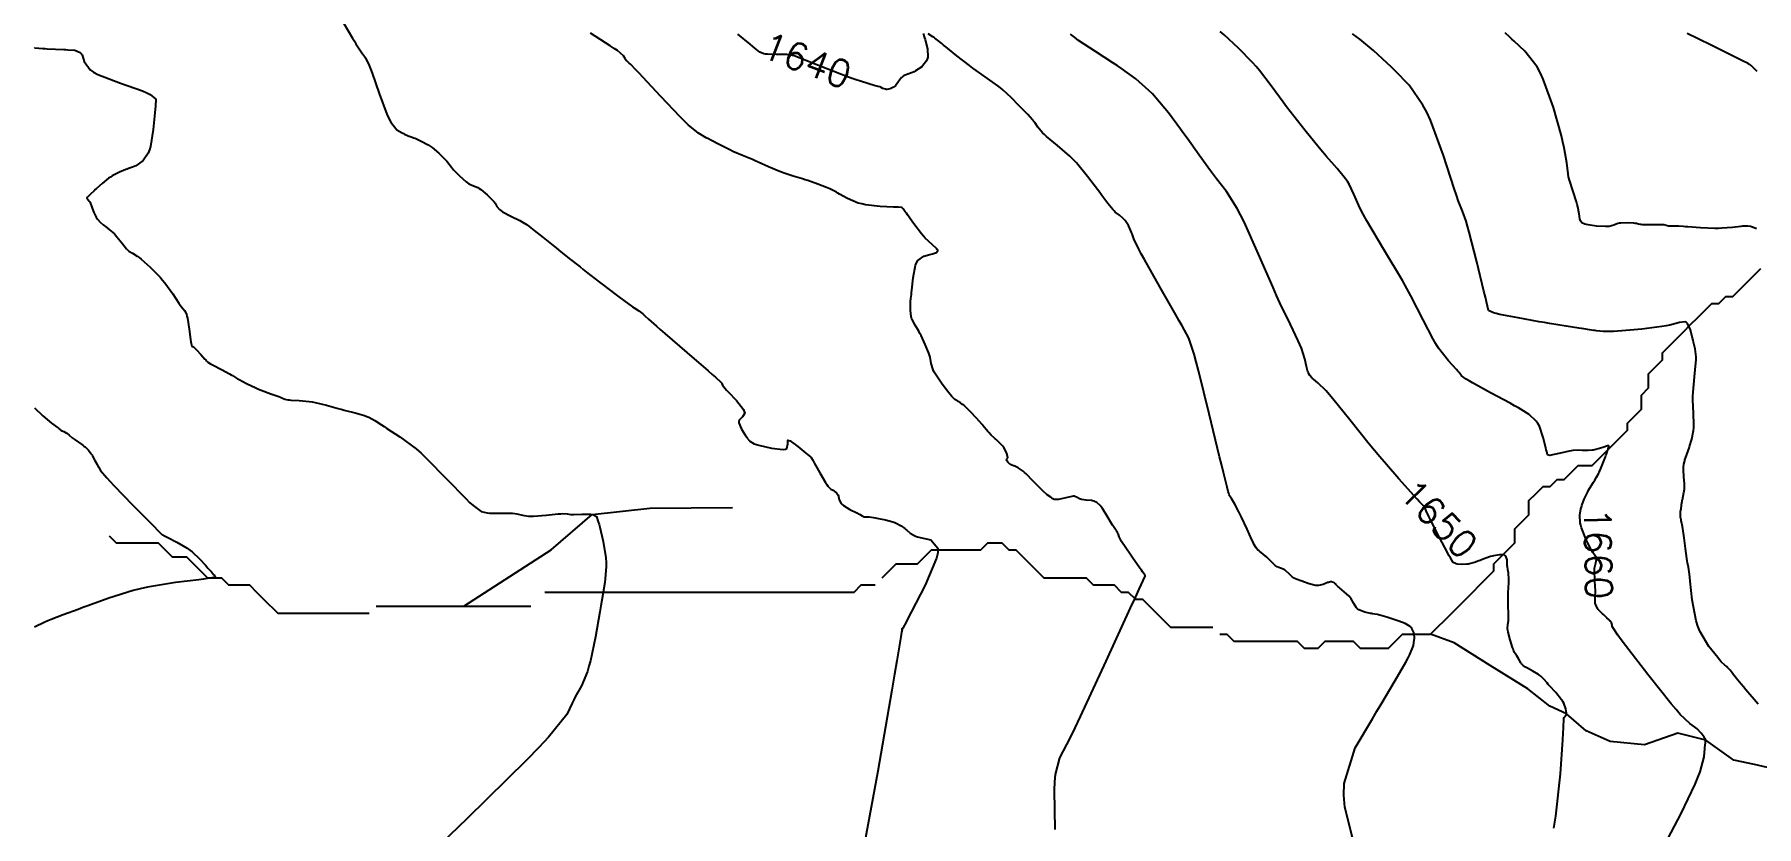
# Model space of a CAD drawing. Header units: metres. Extents: x 68 to 838477, y 94 to 1191015.
# Drawn here: x 837476.5 to 837721.4, y 1189651.9 to 1189764.5 of the extents above; entities that cross this region are included whole.
import ezdxf

# ---------------------------------------------------------------- set-up
doc = ezdxf.new("R2010")
doc.units = ezdxf.units.M
doc.header["$LTSCALE"] = 0.3
doc.layers.add('COTAS 10', color=1, linetype='Continuous')
doc.layers.add('DRENAJE', color=5, linetype='Continuous', lineweight=25)
doc.styles.get("Standard").update_dxf_attribs({"font": 'simplex.shx'})

msp = doc.modelspace()

# ---------------------------------------------------------------- linework, layer by layer
at = {"layer": 'COTAS 10'}
for points, elevation in [([(837520.51, 1189766.04), (837521.75, 1189763.96), (837521.92, 1189763.69), (837522.02, 1189763.53), (837522.24, 1189763.15), (837522.77, 1189762.31), (837523.08, 1189761.86), (837523.17, 1189761.73), (837523.27, 1189761.61), (837523.61, 1189761.15), (837524.12, 1189760.09), (837524.32, 1189759.58), (837524.55, 1189758.99), (837525.56, 1189756.07), (837526.65, 1189753.14), (837526.93, 1189752.54), (837527.2, 1189752.03), (837528.07, 1189750.93), (837528.8, 1189750.49), (837528.98, 1189750.39), (837529.15, 1189750.3), (837529.68, 1189750.09), (837530.25, 1189749.89), (837530.44, 1189749.81), (837530.65, 1189749.73), (837531.53, 1189749.34), (837532.52, 1189748.81), (837532.79, 1189748.63), (837533.06, 1189748.44), (837534.03, 1189747.61), (837534.84, 1189746.81), (837535.01, 1189746.64), (837535.16, 1189746.47), (837535.47, 1189746.04), (837535.8, 1189745.6), (837535.95, 1189745.43), (837536.12, 1189745.23), (837536.97, 1189744.38), (837537.89, 1189743.56), (837538.11, 1189743.39), (837538.31, 1189743.25), (837538.94, 1189742.98), (837539.57, 1189742.72), (837539.77, 1189742.59), (837539.99, 1189742.43), (837540.89, 1189741.68), (837541.71, 1189740.87), (837541.87, 1189740.69), (837542.01, 1189740.52), (837542.29, 1189740.04), (837542.66, 1189739.6), (837542.86, 1189739.46), (837543.09, 1189739.3), (837544.28, 1189738.66), (837545.52, 1189738.03), (837545.78, 1189737.89), (837546.01, 1189737.77), (837546.56, 1189737.43), (837547.11, 1189737), (837547.34, 1189736.82), (837547.6, 1189736.61), (837548.84, 1189735.63), (837550.29, 1189734.48), (837550.69, 1189734.16), (837551.09, 1189733.83), (837552.55, 1189732.67), (837554.1, 1189731.45), (837554.56, 1189731.08), (837555.04, 1189730.71), (837556.89, 1189729.28), (837558.64, 1189727.95), (837559.05, 1189727.64), (837559.43, 1189727.36), (837560.53, 1189726.54), (837561.37, 1189725.94), (837561.58, 1189725.79), (837561.78, 1189725.65), (837562.44, 1189725.19), (837563.01, 1189724.77), (837563.16, 1189724.65), (837563.31, 1189724.52), (837563.82, 1189724.05), (837564.96, 1189723.02), (837565.5, 1189722.54), (837566.14, 1189721.99), (837569.27, 1189719.3), (837572.3, 1189716.69), (837572.89, 1189716.18), (837573.36, 1189715.77), (837574.14, 1189715.08), (837574.2, 1189714.97), (837574.23, 1189714.92), (837574.25, 1189714.88), (837574.36, 1189714.67), (837574.74, 1189714.18), (837574.94, 1189713.96), (837575.17, 1189713.7), (837576.34, 1189712.45), (837577.34, 1189711.19), (837577.46, 1189710.92), (837577.53, 1189710.68), (837577.21, 1189710.14), (837576.73, 1189709.68), (837576.7, 1189709.51), (837576.7, 1189709.31), (837577.07, 1189708.42), (837577.63, 1189707.52), (837577.76, 1189707.32), (837577.88, 1189707.14), (837578.23, 1189706.67), (837578.88, 1189706.32), (837579.19, 1189706.21), (837579.55, 1189706.11), (837581.34, 1189705.69), (837583.01, 1189705.52), (837583.3, 1189705.57), (837583.51, 1189705.66), (837583.66, 1189706.31), (837583.66, 1189706.82), (837583.79, 1189706.81), (837583.97, 1189706.74), (837585.06, 1189705.95), (837586.22, 1189704.98), (837586.45, 1189704.8), (837586.63, 1189704.65), (837586.92, 1189704.4), (837586.94, 1189704.38), (837586.96, 1189704.37), (837586.99, 1189704.35), (837587.2, 1189704), (837587.32, 1189703.79), (837587.46, 1189703.53), (837588.2, 1189702.18), (837589, 1189700.81), (837589.18, 1189700.53), (837589.34, 1189700.31), (837589.78, 1189699.88), (837590.09, 1189699.72), (837590.18, 1189699.67), (837590.26, 1189699.61), (837590.55, 1189699.36), (837590.79, 1189699.04), (837590.84, 1189698.94), (837590.88, 1189698.83), (837590.97, 1189698.37), (837591.23, 1189697.86), (837591.38, 1189697.71), (837591.56, 1189697.56), (837592.49, 1189696.99), (837593.45, 1189696.5), (837593.65, 1189696.39), (837593.82, 1189696.3), (837594.2, 1189696.07), (837594.41, 1189695.97), (837594.47, 1189695.95), (837594.53, 1189695.93), (837594.77, 1189695.92), (837595.05, 1189695.93), (837595.14, 1189695.93), (837595.23, 1189695.92), (837595.57, 1189695.88), (837596.1, 1189695.79), (837596.31, 1189695.75), (837596.53, 1189695.71), (837597.55, 1189695.5), (837598.6, 1189695.22), (837598.85, 1189695.13), (837599.08, 1189695.04), (837599.75, 1189694.68), (837600.28, 1189694.27), (837600.42, 1189694.16), (837600.56, 1189694.04), (837601.06, 1189693.61), (837601.81, 1189693.2), (837602.11, 1189693.09), (837602.45, 1189692.99), (837604, 1189692.66), (837604.98, 1189691.49), (837604.96, 1189690.85), (837604.8, 1189690.09), (837603.18, 1189686.23), (837601.21, 1189682.42), (837600.83, 1189681.68), (837600.52, 1189681.09), (837600.01, 1189680.13), (837599.99, 1189680.1), (837599.98, 1189680.08), (837599.97, 1189680.07), (837599.96, 1189680.06), (837599.95, 1189680.06), (837599.94, 1189680.06), (837599.91, 1189680.06), (837599.89, 1189680.05), (837599.88, 1189680.05), (837599.88, 1189680.04), (837599.88, 1189680.01), (837599.88, 1189679.97), (837599.89, 1189679.97), (837599.89, 1189679.96), (837599.89, 1189679.95), (837599.86, 1189679.78), (837599.85, 1189679.68), (837599.83, 1189679.55), (837599.73, 1189678.89), (837599.15, 1189675.46), (837598.83, 1189673.59), (837598.44, 1189671.33), (837596.44, 1189659.83), (837594.33, 1189648.28)], 1620), ([(837621.68, 1189651.53), (837621.56, 1189657.12), (837621.61, 1189658.3), (837621.7, 1189659.33), (837622.31, 1189661.69), (837623.83, 1189664.6), (837624.5, 1189665.97), (837625.27, 1189667.58), (837628.92, 1189675.43), (837632.4, 1189683.03), (837633.07, 1189684.48), (837633.61, 1189685.65), (837634.46, 1189687.53), (837634.46, 1189687.58), (837634.46, 1189687.6), (837634.45, 1189687.61), (837634.42, 1189687.68), (837634.11, 1189688.11), (837633.94, 1189688.36), (837633.72, 1189688.66), (837632.62, 1189690.22), (837631.51, 1189691.83), (837631.29, 1189692.17), (837631.11, 1189692.46), (837630.77, 1189693.11), (837630.69, 1189693.41), (837630.67, 1189693.48), (837630.64, 1189693.54), (837630.55, 1189693.7), (837630.45, 1189693.85), (837630.41, 1189693.89), (837630.38, 1189693.94), (837630.23, 1189694.14), (837629.95, 1189694.57), (837629.84, 1189694.76), (837629.7, 1189694.98), (837629.06, 1189696.05), (837628.38, 1189697.12), (837628.22, 1189697.35), (837628.07, 1189697.54), (837627.61, 1189697.97), (837627.15, 1189698.17), (837626.99, 1189698.21), (837626.82, 1189698.24), (837626.1, 1189698.32), (837625.41, 1189698.41), (837625.26, 1189698.45), (837625.12, 1189698.49), (837624.78, 1189698.71), (837624.39, 1189698.86), (837624.23, 1189698.86), (837624.04, 1189698.85), (837623.18, 1189698.66), (837622.31, 1189698.44), (837622.12, 1189698.41), (837621.95, 1189698.39), (837621.55, 1189698.41), (837621.25, 1189698.57), (837621.14, 1189698.64), (837621.03, 1189698.72), (837620.55, 1189699.08), (837619.91, 1189699.65), (837619.7, 1189699.86), (837619.47, 1189700.08), (837618.51, 1189701.08), (837617.55, 1189702.04), (837617.32, 1189702.25), (837617.1, 1189702.44), (837616.42, 1189702.89), (837615.92, 1189703.12), (837615.81, 1189703.17), (837615.72, 1189703.21), (837615.5, 1189703.29), (837615.34, 1189703.36), (837615.28, 1189703.4), (837615.22, 1189703.44), (837614.99, 1189703.66), (837614.8, 1189703.9), (837614.78, 1189703.96), (837614.76, 1189704.01), (837614.81, 1189704.19), (837614.91, 1189704.32), (837614.93, 1189704.35), (837614.94, 1189704.37), (837614.94, 1189704.43), (837614.92, 1189704.46), (837614.91, 1189704.47), (837614.91, 1189704.47), (837614.9, 1189704.5), (837614.87, 1189704.63), (837614.85, 1189704.7), (837614.82, 1189704.78), (837614.68, 1189705.2), (837614.43, 1189705.7), (837614.33, 1189705.83), (837614.23, 1189705.97), (837613.77, 1189706.45), (837613.26, 1189706.91), (837613.13, 1189707.03), (837613, 1189707.15), (837612.58, 1189707.55), (837612.24, 1189707.91), (837612.16, 1189708), (837612.09, 1189708.08), (837611.89, 1189708.32), (837611.58, 1189708.7), (837611.44, 1189708.87), (837611.28, 1189709.06), (837610.47, 1189709.95), (837609.64, 1189710.85), (837609.46, 1189711.04), (837609.31, 1189711.2), (837608.93, 1189711.57), (837608.67, 1189711.79), (837608.59, 1189711.85), (837608.51, 1189711.91), (837608.19, 1189712.13), (837607.87, 1189712.35), (837607.78, 1189712.4), (837607.7, 1189712.45), (837607.41, 1189712.63), (837606.97, 1189713.06), (837606.78, 1189713.28), (837606.57, 1189713.54), (837605.59, 1189714.81), (837604.65, 1189716.19), (837604.46, 1189716.52), (837604.31, 1189716.82), (837604.04, 1189717.73), (837603.87, 1189718.61), (837603.79, 1189718.89), (837603.68, 1189719.2), (837603.18, 1189720.45), (837602.59, 1189721.71), (837602.43, 1189722.01), (837602.28, 1189722.3), (837601.75, 1189723.18), (837601.34, 1189723.96), (837601.26, 1189724.19), (837601.19, 1189724.41), (837601.08, 1189725.26), (837601.08, 1189725.98), (837601.08, 1189726.13), (837601.08, 1189726.26), (837601.09, 1189726.56), (837601.11, 1189726.72), (837601.12, 1189726.76), (837601.13, 1189726.81), (837601.16, 1189726.97), (837601.23, 1189727.52), (837601.26, 1189727.81), (837601.29, 1189728.15), (837601.46, 1189729.91), (837601.82, 1189731.68), (837601.97, 1189732.04), (837602.15, 1189732.34), (837602.97, 1189732.97), (837603.84, 1189733.2), (837604.05, 1189733.26), (837604.23, 1189733.32), (837604.78, 1189733.52), (837604.96, 1189733.8), (837604.91, 1189733.91), (837604.82, 1189734.04), (837604.16, 1189734.65), (837603.2, 1189735.53), (837602.93, 1189735.83), (837602.65, 1189736.16), (837601.59, 1189737.55), (837600.69, 1189738.83), (837600.51, 1189739.08), (837600.36, 1189739.29), (837600.06, 1189739.69), (837599.95, 1189739.79), (837599.93, 1189739.81), (837599.9, 1189739.83), (837599.83, 1189739.88), (837599.33, 1189739.93), (837599.04, 1189739.94), (837598.67, 1189739.96), (837596.8, 1189740.05), (837594.68, 1189740.29), (837594.16, 1189740.4), (837593.66, 1189740.53), (837592.13, 1189741.17), (837591.01, 1189741.81), (837590.77, 1189741.94), (837590.57, 1189742.06), (837590.11, 1189742.32), (837589.62, 1189742.53), (837589.4, 1189742.62), (837589.14, 1189742.72), (837587.91, 1189743.19), (837586.48, 1189743.71), (837586.1, 1189743.83), (837585.73, 1189743.96), (837584.43, 1189744.34), (837583.12, 1189744.75), (837582.74, 1189744.89), (837582.36, 1189745.04), (837580.91, 1189745.66), (837579.43, 1189746.33), (837579.03, 1189746.51), (837578.63, 1189746.69), (837577.21, 1189747.29), (837575.85, 1189747.87), (837575.48, 1189748.04), (837575.12, 1189748.21), (837573.88, 1189748.82), (837572.69, 1189749.46), (837572.38, 1189749.63), (837572.06, 1189749.81), (837570.97, 1189750.46), (837569.49, 1189751.65), (837568.94, 1189752.17), (837568.32, 1189752.77), (837565.59, 1189755.65), (837563.02, 1189758.43), (837562.51, 1189758.97), (837562.08, 1189759.42), (837561.28, 1189760.24), (837561.08, 1189760.41), (837561.04, 1189760.45), (837560.99, 1189760.48), (837560.88, 1189760.58), (837560.79, 1189760.66), (837560.75, 1189760.7), (837560.68, 1189760.78), (837560.58, 1189760.93), (837560.54, 1189760.99), (837560.5, 1189761.07), (837560.3, 1189761.42), (837559.43, 1189762.18), (837558.97, 1189762.5), (837558.41, 1189762.87), (837555.57, 1189764.64)], 1630), ([(837602.89, 1189764.6), (837603.1, 1189763.99), (837603.17, 1189763.77), (837603.24, 1189763.52), (837603.51, 1189762.42), (837603.56, 1189761.26), (837603.49, 1189760.98), (837603.38, 1189760.72), (837602.69, 1189759.9), (837601.83, 1189759.3), (837601.6, 1189759.18), (837601.39, 1189759.07), (837600.7, 1189758.82), (837600.11, 1189758.58), (837599.97, 1189758.48), (837599.83, 1189758.35), (837599.37, 1189757.78), (837598.94, 1189757.2), (837598.82, 1189757.08), (837598.69, 1189756.98), (837598.2, 1189756.75), (837597.74, 1189756.68), (837597.62, 1189756.68), (837597.52, 1189756.69), (837597.18, 1189756.79), (837596.93, 1189756.93), (837596.88, 1189756.95), (837596.84, 1189756.97), (837596.75, 1189757.02), (837596.46, 1189757.1), (837596.3, 1189757.14), (837596.09, 1189757.2), (837595.04, 1189757.49), (837593.97, 1189757.83), (837593.37, 1189758.02), (837592.78, 1189758.23), (837592.13, 1189758.47), (837589.33, 1189759.54), (837586.67, 1189760.59), (837586.11, 1189760.81), (837585.63, 1189761), (837584.54, 1189761.42), (837583.79, 1189761.59), (837583.53, 1189761.62), (837583.24, 1189761.64), (837581.97, 1189761.65), (837580.74, 1189761.67), (837580.48, 1189761.7), (837580.24, 1189761.74), (837579.66, 1189761.97), (837578.96, 1189762.54), (837578.64, 1189762.8), (837578.28, 1189763.1), (837576.53, 1189764.53)], 1640), ([(837664.67, 1189647.56), (837662.85, 1189654.67), (837662.73, 1189656.41), (837662.77, 1189658.04), (837664.31, 1189663.11), (837666.78, 1189667.26), (837667.41, 1189668.32), (837668.01, 1189669.34), (837670.02, 1189672.68), (837671.55, 1189675.31), (837671.86, 1189675.89), (837672.12, 1189676.4), (837672.62, 1189677.67), (837672.74, 1189678.46), (837672.75, 1189678.66), (837672.75, 1189678.86), (837672.68, 1189679.52), (837672.4, 1189680.09), (837672.28, 1189680.23), (837672.13, 1189680.36), (837671.43, 1189680.77), (837670.53, 1189681.13), (837670.25, 1189681.23), (837669.97, 1189681.32), (837668.85, 1189681.68), (837667.86, 1189681.96), (837667.66, 1189682.02), (837667.49, 1189682.06), (837667.12, 1189682.13), (837666.8, 1189682.17), (837666.66, 1189682.2), (837666.49, 1189682.23), (837665.69, 1189682.42), (837664.86, 1189682.75), (837664.68, 1189682.87), (837664.52, 1189683.01), (837664.12, 1189683.62), (837663.75, 1189684.3), (837663.62, 1189684.49), (837663.46, 1189684.67), (837662.77, 1189685.31), (837662.12, 1189685.84), (837661.99, 1189685.94), (837661.88, 1189686.04), (837661.67, 1189686.23), (837661.6, 1189686.32), (837661.58, 1189686.34), (837661.57, 1189686.36), (837661.51, 1189686.43), (837661.45, 1189686.5), (837661.42, 1189686.52), (837661.4, 1189686.54), (837661.28, 1189686.61), (837661.13, 1189686.67), (837661.08, 1189686.68), (837661.03, 1189686.69), (837660.82, 1189686.69), (837660.53, 1189686.62), (837660.42, 1189686.59), (837660.3, 1189686.55), (837659.77, 1189686.34), (837659.1, 1189686.2), (837658.89, 1189686.2), (837658.67, 1189686.21), (837657.8, 1189686.42), (837656.97, 1189686.71), (837656.78, 1189686.78), (837656.59, 1189686.84), (837656.06, 1189687.03), (837655.63, 1189687.25), (837655.5, 1189687.33), (837655.38, 1189687.43), (837654.94, 1189687.85), (837654.49, 1189688.27), (837654.36, 1189688.36), (837654.22, 1189688.44), (837653.72, 1189688.64), (837653.22, 1189688.84), (837653.09, 1189688.92), (837652.96, 1189689.02), (837652.52, 1189689.45), (837652.06, 1189689.94), (837651.93, 1189690.08), (837651.79, 1189690.21), (837651.23, 1189690.65), (837650.72, 1189691.05), (837650.61, 1189691.14), (837650.51, 1189691.23), (837650.25, 1189691.52), (837649.94, 1189692.08), (837649.81, 1189692.34), (837649.66, 1189692.66), (837648.96, 1189694.21), (837648.18, 1189695.88), (837647.99, 1189696.27), (837647.81, 1189696.64), (837647.22, 1189697.72), (837646.79, 1189698.45), (837646.7, 1189698.59), (837646.63, 1189698.7), (837646.51, 1189698.89), (837646.48, 1189698.93), (837646.47, 1189698.95), (837646.46, 1189698.97), (837646.43, 1189699.06), (837646.35, 1189699.3), (837646.32, 1189699.41), (837646.28, 1189699.54), (837646.11, 1189700.16), (837645.6, 1189702.22), (837645.35, 1189703.25), (837645.05, 1189704.47), (837643.59, 1189710.56), (837642.07, 1189716.71), (837641.74, 1189717.97), (837641.44, 1189719.04), (837640.67, 1189721.32), (837639.72, 1189723.07), (837639.31, 1189723.8), (837638.83, 1189724.65), (837636.56, 1189728.61), (837634.36, 1189732.5), (837633.92, 1189733.3), (837633.56, 1189733.98), (837632.86, 1189735.45), (837632.62, 1189736.15), (837632.54, 1189736.35), (837632.45, 1189736.56), (837632.08, 1189737.33), (837631.63, 1189738.03), (837631.5, 1189738.19), (837631.36, 1189738.34), (837630.82, 1189738.78), (837630.21, 1189739.25), (837630.04, 1189739.42), (837629.86, 1189739.61), (837629.18, 1189740.44), (837628.31, 1189741.61), (837628.01, 1189742.02), (837627.68, 1189742.45), (837626.29, 1189744.3), (837624.68, 1189746.24), (837624.21, 1189746.73), (837623.74, 1189747.2), (837621.99, 1189748.72), (837620.46, 1189749.96), (837620.14, 1189750.25), (837619.86, 1189750.52), (837619.2, 1189751.32), (837618.76, 1189751.98), (837618.61, 1189752.18), (837618.45, 1189752.37), (837617.79, 1189753.09), (837616.98, 1189753.9), (837616.73, 1189754.15), (837616.47, 1189754.42), (837615.44, 1189755.48), (837614.24, 1189756.6), (837613.88, 1189756.9), (837613.5, 1189757.2), (837612.04, 1189758.24), (837610.43, 1189759.36), (837609.96, 1189759.7), (837609.48, 1189760.05), (837607.68, 1189761.46), (837606.12, 1189762.71), (837605.8, 1189762.97), (837605.53, 1189763.19), (837604.94, 1189763.68), (837604.57, 1189763.96), (837604.44, 1189764.06), (837604.29, 1189764.16), (837603.62, 1189764.58)], 1640), ([(837692.56, 1189651.71), (837692.85, 1189653.41), (837693.53, 1189659.44), (837693.84, 1189664.26), (837693.89, 1189665.2), (837693.94, 1189665.96), (837694.01, 1189667.27), (837694.04, 1189667.43), (837694.06, 1189667.47), (837694.09, 1189667.5), (837694.24, 1189667.6), (837694.36, 1189667.81), (837694.38, 1189667.91), (837694.38, 1189668.03), (837694.3, 1189668.64), (837693.99, 1189669.45), (837693.84, 1189669.7), (837693.67, 1189669.95), (837692.85, 1189670.97), (837691.99, 1189671.92), (837691.8, 1189672.14), (837691.63, 1189672.34), (837691.18, 1189672.88), (837690.74, 1189673.3), (837690.58, 1189673.42), (837690.4, 1189673.55), (837689.6, 1189674.02), (837688.83, 1189674.44), (837688.67, 1189674.53), (837688.54, 1189674.6), (837688.23, 1189674.8), (837688.03, 1189675.01), (837687.97, 1189675.1), (837687.9, 1189675.21), (837687.61, 1189675.7), (837687.34, 1189676.18), (837687.29, 1189676.27), (837687.24, 1189676.35), (837687.15, 1189676.5), (837687.1, 1189676.56), (837687.08, 1189676.58), (837687.06, 1189676.6), (837686.99, 1189676.69), (837686.85, 1189677.02), (837686.79, 1189677.2), (837686.71, 1189677.4), (837686.37, 1189678.45), (837686.07, 1189679.56), (837686.02, 1189679.82), (837686, 1189680.04), (837686.04, 1189680.65), (837686.14, 1189681.17), (837686.16, 1189681.34), (837686.16, 1189681.52), (837686.13, 1189682.27), (837686.08, 1189683.19), (837686.07, 1189683.47), (837686.07, 1189683.77), (837686.11, 1189684.97), (837686.16, 1189686.11), (837686.17, 1189686.36), (837686.18, 1189686.6), (837686.19, 1189687.26), (837686.16, 1189687.74), (837686.15, 1189687.86), (837686.13, 1189687.99), (837686.06, 1189688.41), (837685.98, 1189688.87), (837685.97, 1189689.02), (837685.96, 1189689.18), (837685.94, 1189689.83), (837685.78, 1189690.37), (837685.67, 1189690.46), (837685.54, 1189690.53), (837684.84, 1189690.55), (837684.01, 1189690.39), (837683.8, 1189690.34), (837683.6, 1189690.29), (837682.93, 1189690.07), (837682.3, 1189689.82), (837682.12, 1189689.76), (837681.94, 1189689.69), (837681.28, 1189689.45), (837680.6, 1189689.26), (837680.4, 1189689.23), (837680.2, 1189689.2), (837679.47, 1189689.18), (837678.84, 1189689.24), (837678.7, 1189689.27), (837678.58, 1189689.3), (837678.28, 1189689.46), (837677.87, 1189690.12), (837677.67, 1189690.47), (837677.44, 1189690.89), (837676.33, 1189693.01), (837675.23, 1189695.16), (837675.01, 1189695.6), (837674.82, 1189695.98), (837674.45, 1189696.79), (837674.33, 1189697.1), (837674.31, 1189697.16), (837674.29, 1189697.21), (837674.24, 1189697.32), (837674.21, 1189697.36), (837674.19, 1189697.37), (837674.18, 1189697.39), (837674.1, 1189697.44), (837673.5, 1189698.08), (837673.16, 1189698.46), (837672.74, 1189698.93), (837670.56, 1189701.35), (837668.78, 1189703.4), (837667.85, 1189704.46), (837667.1, 1189705.36), (837666.34, 1189706.28), (837663.57, 1189709.74), (837661.17, 1189712.71), (837660.65, 1189713.33), (837660.19, 1189713.85), (837659.04, 1189714.99), (837658.4, 1189715.48), (837658.26, 1189715.59), (837658.15, 1189715.7), (837657.87, 1189716.02), (837657.74, 1189716.27), (837657.71, 1189716.33), (837657.68, 1189716.39), (837657.61, 1189716.56), (837657.52, 1189716.93), (837657.48, 1189717.11), (837657.43, 1189717.32), (837657.18, 1189718.38), (837656.68, 1189719.9), (837656.47, 1189720.41), (837656.23, 1189720.96), (837655.12, 1189723.27), (837653.64, 1189726.36), (837653.16, 1189727.41), (837652.66, 1189728.53), (837650.6, 1189733.27), (837648.54, 1189737.84), (837648.03, 1189738.86), (837647.55, 1189739.77), (837646.03, 1189742.16), (837644.62, 1189743.98), (837644.2, 1189744.53), (837643.78, 1189745.1), (837642.16, 1189747.35), (837640.46, 1189749.72), (837639.98, 1189750.37), (837639.51, 1189751.02), (837637.77, 1189753.34), (837636, 1189755.49), (837635.5, 1189756.02), (837634.99, 1189756.53), (837633.14, 1189758.15), (837631.11, 1189759.63), (837630.5, 1189760.05), (837629.86, 1189760.47), (837627.4, 1189762.04), (837625, 1189763.64), (837624.4, 1189764.09), (837623.83, 1189764.53)], 1650), ([(837708.34, 1189649.3), (837710.7, 1189653.79), (837712.68, 1189657.98), (837713.07, 1189658.91), (837713.39, 1189659.73), (837713.95, 1189661.83), (837714.05, 1189663.02), (837714.07, 1189663.26), (837714.09, 1189663.46), (837714.14, 1189663.88), (837714.17, 1189664.04), (837714.17, 1189664.07), (837714.17, 1189664.11), (837714.18, 1189664.22), (837714.08, 1189664.43), (837714.02, 1189664.52), (837713.94, 1189664.64), (837713.52, 1189665.2), (837712.96, 1189665.82), (837712.79, 1189665.97), (837712.61, 1189666.11), (837711.92, 1189666.57), (837710.57, 1189667.88), (837709.97, 1189668.56), (837709.27, 1189669.39), (837705.96, 1189673.54), (837702.79, 1189677.66), (837702.18, 1189678.48), (837701.69, 1189679.14), (837700.89, 1189680.36), (837700.86, 1189680.62), (837700.85, 1189680.68), (837700.84, 1189680.73), (837700.79, 1189680.9), (837700.66, 1189681.09), (837700.59, 1189681.17), (837700.51, 1189681.25), (837700.12, 1189681.61), (837699.69, 1189682), (837699.49, 1189682.17), (837699.2, 1189682.43), (837699.07, 1189682.57), (837698.97, 1189682.68), (837698.91, 1189682.76), (837698.84, 1189682.85), (837698.63, 1189683.21), (837698.48, 1189683.67), (837698.46, 1189683.81), (837698.44, 1189683.97), (837698.46, 1189684.59), (837698.49, 1189685.38), (837698.49, 1189685.64), (837698.48, 1189685.92), (837698.4, 1189687.05), (837698.35, 1189688.17), (837698.36, 1189688.43), (837698.38, 1189688.67), (837698.54, 1189689.39), (837698.66, 1189689.9), (837698.66, 1189690.01), (837698.65, 1189690.11), (837698.48, 1189690.39), (837698.11, 1189690.89), (837697.97, 1189691.13), (837697.82, 1189691.42), (837697.13, 1189692.83), (837696.52, 1189694.37), (837696.41, 1189694.75), (837696.33, 1189695.09), (837696.27, 1189696.16), (837696.44, 1189697.07), (837696.5, 1189697.32), (837696.58, 1189697.57), (837696.92, 1189698.47), (837697.31, 1189699.31), (837697.42, 1189699.51), (837697.52, 1189699.71), (837697.89, 1189700.33), (837698.23, 1189700.86), (837698.31, 1189701), (837698.4, 1189701.14), (837698.66, 1189701.57), (837698.67, 1189701.59), (837698.96, 1189702.15), (837699.05, 1189702.35), (837699.15, 1189702.57), (837699.55, 1189703.54), (837699.92, 1189704.48), (837700, 1189704.68), (837700.07, 1189704.86), (837700.22, 1189705.3), (837700.29, 1189705.52), (837700.3, 1189705.57), (837700.31, 1189705.61), (837700.33, 1189705.7), (837700.35, 1189705.75), (837700.36, 1189705.78), (837700.36, 1189705.8), (837700.4, 1189705.91), (837700.41, 1189706.01), (837700.39, 1189706.02), (837700.37, 1189706.03), (837700.23, 1189706.01), (837699.95, 1189705.93), (837699.83, 1189705.89), (837699.69, 1189705.85), (837699.07, 1189705.65), (837698.38, 1189705.47), (837698.2, 1189705.43), (837698.03, 1189705.41), (837697.47, 1189705.36), (837696.93, 1189705.37), (837696.78, 1189705.38), (837696.62, 1189705.38), (837696.04, 1189705.41), (837695.3, 1189705.38), (837695.04, 1189705.34), (837694.75, 1189705.28), (837693.53, 1189705), (837692.41, 1189704.74), (837692.2, 1189704.7), (837692.02, 1189704.68), (837691.7, 1189704.74), (837691.57, 1189705.22), (837691.51, 1189705.46), (837691.44, 1189705.76), (837691.09, 1189707.23), (837690.53, 1189708.83), (837690.32, 1189709.19), (837690.09, 1189709.53), (837689.09, 1189710.48), (837687.54, 1189711.41), (837686.98, 1189711.73), (837686.35, 1189712.08), (837683.58, 1189713.58), (837681.02, 1189714.98), (837680.53, 1189715.26), (837680.13, 1189715.5), (837679.45, 1189715.99), (837679.12, 1189716.43), (837678.94, 1189716.64), (837678.72, 1189716.89), (837677.59, 1189718.12), (837676.2, 1189719.91), (837675.81, 1189720.51), (837675.41, 1189721.17), (837673.98, 1189723.93), (837672.25, 1189727.33), (837671.67, 1189728.39), (837671.05, 1189729.5), (837668.42, 1189733.93), (837665.98, 1189738.02), (837665.48, 1189738.93), (837665.05, 1189739.73), (837664.12, 1189741.78), (837663.49, 1189743.19), (837663.25, 1189743.58), (837662.98, 1189743.98), (837661.78, 1189745.44), (837660.23, 1189747.17), (837659.74, 1189747.74), (837659.23, 1189748.35), (837657.19, 1189750.86), (837655.11, 1189753.51), (837654.58, 1189754.2), (837654.07, 1189754.88), (837652.39, 1189757.19), (837650.73, 1189759.35), (837650.23, 1189759.93), (837649.72, 1189760.51), (837647.75, 1189762.55), (837645.69, 1189764.43), (837645.12, 1189764.91)], 1660), ([(837721.63, 1189669.33), (837719.91, 1189671.35), (837719.55, 1189671.78), (837719.24, 1189672.16), (837718.52, 1189673.03), (837718.43, 1189673.16), (837718.15, 1189673.51), (837718.06, 1189673.64), (837717.96, 1189673.76), (837717.65, 1189674.17), (837717.35, 1189674.51), (837717.27, 1189674.59), (837717.19, 1189674.66), (837716.91, 1189674.86), (837716.39, 1189675.36), (837716.16, 1189675.62), (837715.89, 1189675.94), (837714.63, 1189677.53), (837713.35, 1189679.72), (837713.07, 1189680.41), (837712.84, 1189681.15), (837712.27, 1189684.13), (837711.98, 1189686.81), (837711.92, 1189687.35), (837711.86, 1189687.81), (837711.72, 1189688.77), (837711.61, 1189689.43), (837711.56, 1189689.7), (837711.52, 1189690.01), (837711.33, 1189691.45), (837711.13, 1189692.95), (837711.08, 1189693.31), (837711.03, 1189693.63), (837710.87, 1189694.57), (837710.74, 1189695.24), (837710.71, 1189695.39), (837710.69, 1189695.52), (837710.62, 1189695.9), (837710.59, 1189696.15), (837710.58, 1189696.2), (837710.58, 1189696.25), (837710.58, 1189696.38), (837710.6, 1189696.54), (837710.61, 1189696.61), (837710.62, 1189696.7), (837710.68, 1189697.11), (837710.73, 1189697.53), (837710.74, 1189697.63), (837710.76, 1189697.71), (837710.78, 1189697.92), (837710.83, 1189698.16), (837710.85, 1189698.25), (837710.87, 1189698.36), (837710.97, 1189698.88), (837711.08, 1189699.4), (837711.1, 1189699.52), (837711.12, 1189699.62), (837711.16, 1189699.87), (837711.17, 1189700.24), (837711.16, 1189700.41), (837711.15, 1189700.62), (837711.09, 1189701.61), (837711.04, 1189702.62), (837711.04, 1189702.83), (837711.03, 1189703.01), (837711.06, 1189703.44), (837711.15, 1189703.78), (837711.19, 1189703.9), (837711.23, 1189704.04), (837711.45, 1189704.66), (837711.73, 1189705.45), (837711.81, 1189705.69), (837711.89, 1189705.95), (837712.22, 1189706.98), (837712.46, 1189708.21), (837712.49, 1189708.6), (837712.51, 1189709.01), (837712.44, 1189710.65), (837712.36, 1189712.52), (837712.37, 1189713.07), (837712.4, 1189713.64), (837712.6, 1189715.81), (837712.8, 1189717.81), (837712.81, 1189718.27), (837712.82, 1189718.68), (837712.69, 1189719.83), (837712.45, 1189720.77), (837712.38, 1189721.05), (837712.3, 1189721.35), (837712.01, 1189722.5), (837711.59, 1189723.4), (837711.43, 1189723.54), (837711.25, 1189723.64), (837710.46, 1189723.56), (837709.09, 1189723.19), (837708.55, 1189723.08), (837707.93, 1189722.98), (837705.1, 1189722.62), (837702.25, 1189722.35), (837701.62, 1189722.31), (837701.05, 1189722.28), (837699.58, 1189722.29), (837698.66, 1189722.39), (837698.44, 1189722.41), (837698.24, 1189722.44), (837697.66, 1189722.52), (837696.86, 1189722.66), (837696.53, 1189722.71), (837696.14, 1189722.77), (837694.33, 1189723.05), (837691.99, 1189723.43), (837691.26, 1189723.55), (837690.5, 1189723.67), (837687.5, 1189724.2), (837684.9, 1189724.71), (837684.4, 1189724.83), (837683.99, 1189724.94), (837683.31, 1189725.27), (837683.01, 1189726.5), (837682.85, 1189727.17), (837682.65, 1189727.99), (837681.62, 1189732.17), (837680.54, 1189736.4), (837680.31, 1189737.24), (837680.1, 1189737.95), (837679.61, 1189739.36), (837679, 1189740.88), (837678.73, 1189741.66), (837678.42, 1189742.6), (837676.89, 1189747.28), (837675.03, 1189752.28), (837674.5, 1189753.42), (837673.97, 1189754.45), (837672, 1189757.28), (837670, 1189759.33), (837669.45, 1189759.87), (837668.9, 1189760.4), (837666.92, 1189762.19), (837664.99, 1189763.8), (837664.47, 1189764.2), (837663.96, 1189764.59)], 1670), ([(837721.42, 1189736.87), (837720.83, 1189737.1), (837720.69, 1189737.14), (837720.56, 1189737.18), (837720.17, 1189737.26), (837719.65, 1189737.25), (837719.43, 1189737.24), (837719.18, 1189737.21), (837718, 1189737.06), (837716.47, 1189736.94), (837715.99, 1189736.93), (837715.48, 1189736.93), (837713.46, 1189737.01), (837711.66, 1189737.14), (837711.29, 1189737.16), (837710.98, 1189737.18), (837710.34, 1189737.23), (837710.05, 1189737.25), (837709.87, 1189737.25), (837709.5, 1189737.23), (837709.11, 1189737.23), (837709.01, 1189737.24), (837708.91, 1189737.25), (837708.56, 1189737.33), (837708.21, 1189737.41), (837708.1, 1189737.43), (837708, 1189737.44), (837707.63, 1189737.45), (837707.13, 1189737.44), (837706.96, 1189737.44), (837706.77, 1189737.44), (837705.94, 1189737.43), (837705.17, 1189737.45), (837705.01, 1189737.46), (837704.88, 1189737.47), (837704.61, 1189737.54), (837704.32, 1189737.61), (837704.16, 1189737.63), (837703.98, 1189737.65), (837703.09, 1189737.71), (837702.12, 1189737.69), (837701.89, 1189737.66), (837701.69, 1189737.62), (837701.1, 1189737.39), (837700.45, 1189737.2), (837700.2, 1189737.17), (837699.92, 1189737.17), (837698.67, 1189737.26), (837697.47, 1189737.44), (837697.22, 1189737.49), (837697.01, 1189737.54), (837696.56, 1189737.7), (837696.38, 1189738), (837696.34, 1189738.13), (837696.3, 1189738.28), (837696.19, 1189739), (837696.01, 1189740), (837695.92, 1189740.34), (837695.82, 1189740.69), (837695.31, 1189742.18), (837694.8, 1189743.79), (837694.69, 1189744.24), (837694.6, 1189744.68), (837694.41, 1189746.24), (837694.06, 1189748.38), (837693.88, 1189749.19), (837693.66, 1189750.09), (837692.54, 1189754.1), (837691.08, 1189758.14), (837690.65, 1189759.05), (837690.2, 1189759.88), (837688.47, 1189762.11), (837686.93, 1189763.51), (837686.61, 1189763.81), (837686.33, 1189764.07), (837685.67, 1189764.69)], 1680), ([(837721.48, 1189759.21), (837720.65, 1189760.09), (837720.49, 1189760.17), (837720.44, 1189760.19), (837720.4, 1189760.22), (837720.23, 1189760.33), (837719.4, 1189760.75), (837718.94, 1189760.98), (837718.38, 1189761.26), (837715.54, 1189762.66), (837712.63, 1189764.09), (837712.04, 1189764.38), (837711.54, 1189764.63)], 1690), ([(837476.51, 1189762.55), (837476.57, 1189762.56), (837477.7, 1189762.48), (837478.02, 1189762.47), (837478.34, 1189762.45), (837479.52, 1189762.4), (837480.67, 1189762.35), (837480.97, 1189762.33), (837481.26, 1189762.31), (837482.25, 1189762.23), (837483.03, 1189761.93), (837483.18, 1189761.77), (837483.31, 1189761.58), (837483.57, 1189760.64), (837484.42, 1189759.47), (837484.92, 1189759.14), (837485.54, 1189758.8), (837488.73, 1189757.57), (837491.9, 1189756.46), (837492.51, 1189756.2), (837492.99, 1189755.96), (837493.77, 1189755.28), (837493.71, 1189754.29), (837493.68, 1189753.86), (837493.63, 1189753.36), (837493.39, 1189750.98), (837493, 1189748.58), (837492.86, 1189748.07), (837492.7, 1189747.63), (837491.99, 1189746.56), (837491.27, 1189746.03), (837491.09, 1189745.92), (837490.93, 1189745.83), (837490.44, 1189745.61), (837489.91, 1189745.43), (837489.72, 1189745.36), (837489.51, 1189745.28), (837488.59, 1189744.9), (837487.59, 1189744.38), (837487.32, 1189744.22), (837487.06, 1189744.04), (837486.14, 1189743.32), (837485.35, 1189742.61), (837485.16, 1189742.44), (837484.99, 1189742.28), (837484.49, 1189741.8), (837484.16, 1189741.47), (837484.1, 1189741.4), (837484.05, 1189741.34), (837483.97, 1189741.21), (837484, 1189741.12), (837484.02, 1189741.1), (837484.04, 1189741.07), (837484.16, 1189740.96), (837484.3, 1189740.8), (837484.34, 1189740.75), (837484.37, 1189740.69), (837484.48, 1189740.44), (837484.61, 1189740.08), (837484.67, 1189739.95), (837484.72, 1189739.8), (837484.98, 1189739.18), (837485.3, 1189738.54), (837485.4, 1189738.38), (837485.5, 1189738.24), (837485.87, 1189737.81), (837486.31, 1189737.42), (837486.46, 1189737.31), (837486.6, 1189737.19), (837487.21, 1189736.73), (837487.88, 1189736.15), (837488.06, 1189735.95), (837488.25, 1189735.74), (837488.94, 1189734.85), (837489.59, 1189734.03), (837489.76, 1189733.86), (837489.92, 1189733.71), (837490.45, 1189733.4), (837491.14, 1189733), (837491.39, 1189732.8), (837491.68, 1189732.57), (837492.97, 1189731.43), (837494.37, 1189730), (837494.72, 1189729.59), (837495.07, 1189729.18), (837496.18, 1189727.62), (837497.06, 1189726.29), (837497.26, 1189726.02), (837497.42, 1189725.78), (837497.85, 1189725.28), (837498.12, 1189724.73), (837498.19, 1189724.46), (837498.26, 1189724.15), (837498.5, 1189722.61), (837498.71, 1189721.12), (837498.75, 1189720.83), (837498.79, 1189720.59), (837498.9, 1189720.2), (837498.98, 1189720.15), (837499.03, 1189720.13), (837499.12, 1189720.08), (837499.33, 1189719.9), (837499.44, 1189719.79), (837499.56, 1189719.66), (837500.16, 1189719.01), (837500.75, 1189718.36), (837500.87, 1189718.23), (837500.97, 1189718.12), (837501.18, 1189717.9), (837501.53, 1189717.7), (837501.72, 1189717.6), (837501.95, 1189717.48), (837503.11, 1189716.87), (837504.26, 1189716.26), (837504.48, 1189716.14), (837504.66, 1189716.04), (837504.96, 1189715.83), (837505.24, 1189715.64), (837505.41, 1189715.55), (837505.62, 1189715.44), (837506.69, 1189714.89), (837508.02, 1189714.26), (837508.39, 1189714.1), (837508.76, 1189713.95), (837510.12, 1189713.43), (837511.26, 1189713.03), (837511.49, 1189712.94), (837511.69, 1189712.86), (837512.12, 1189712.68), (837512.55, 1189712.57), (837512.75, 1189712.55), (837512.98, 1189712.53), (837514.14, 1189712.46), (837515.59, 1189712.33), (837516.01, 1189712.26), (837516.44, 1189712.18), (837518.06, 1189711.8), (837519.7, 1189711.35), (837520.14, 1189711.24), (837520.58, 1189711.12), (837522.11, 1189710.73), (837523.45, 1189710.33), (837523.76, 1189710.22), (837524.05, 1189710.1), (837524.9, 1189709.65), (837525.87, 1189709.01), (837526.23, 1189708.77), (837526.64, 1189708.5), (837528.47, 1189707.33), (837530.78, 1189705.59), (837531.49, 1189704.97), (837532.24, 1189704.28), (837535.18, 1189701.31), (837537.84, 1189698.55), (837538.4, 1189698), (837538.89, 1189697.55), (837540.04, 1189696.7), (837540.9, 1189696.51), (837541.21, 1189696.48), (837541.55, 1189696.46), (837543.04, 1189696.45), (837544.51, 1189696.44), (837544.83, 1189696.41), (837545.13, 1189696.38), (837545.9, 1189696.18), (837546.76, 1189696.03), (837547.1, 1189696.02), (837547.49, 1189696.02), (837549.28, 1189696.18), (837551.01, 1189696.36), (837551.36, 1189696.39), (837551.66, 1189696.4), (837552.29, 1189696.36), (837552.78, 1189696.28), (837553, 1189696.28), (837553.24, 1189696.28), (837554.42, 1189696.32), (837555.58, 1189696.32), (837555.82, 1189696.29), (837556.02, 1189696.25), (837556.44, 1189695.98), (837556.7, 1189695.22), (837556.8, 1189694.87), (837556.91, 1189694.46), (837557.39, 1189692.46), (837557.76, 1189690.1), (837557.8, 1189689.46), (837557.81, 1189688.83), (837557.62, 1189686.62), (837557.19, 1189684.12), (837557.05, 1189683.31), (837556.9, 1189682.45), (837556.29, 1189678.91), (837555.57, 1189675.5), (837555.36, 1189674.71), (837555.14, 1189673.98), (837554.29, 1189671.95), (837553.43, 1189670.36), (837553.2, 1189669.92), (837552.98, 1189669.47), (837552.23, 1189667.88), (837549.61, 1189664.63), (837548.22, 1189663.15), (837546.53, 1189661.41), (837537.99, 1189653.05), (837529.57, 1189644.95)], 1610), ([(837476.51, 1189711.44), (837476.87, 1189711.1), (837477.32, 1189710.68), (837477.73, 1189710.3), (837478.95, 1189709.27), (837479.77, 1189708.64), (837479.93, 1189708.52), (837480.06, 1189708.42), (837480.3, 1189708.23), (837480.39, 1189708.18), (837480.43, 1189708.16), (837480.47, 1189708.14), (837480.68, 1189708.06), (837480.95, 1189707.92), (837481.03, 1189707.87), (837481.12, 1189707.81), (837481.46, 1189707.53), (837481.89, 1189707.18), (837482.03, 1189707.08), (837482.18, 1189706.97), (837482.79, 1189706.57), (837483.41, 1189706.13), (837483.56, 1189706), (837483.71, 1189705.88), (837484.19, 1189705.4), (837484.59, 1189704.89), (837484.7, 1189704.74), (837484.79, 1189704.58), (837485.12, 1189703.97), (837485.43, 1189703.36), (837485.52, 1189703.21), (837485.61, 1189703.05), (837485.93, 1189702.51), (837486.83, 1189701.46), (837487.28, 1189700.98), (837487.82, 1189700.41), (837490.48, 1189697.66), (837493.09, 1189695.01), (837493.58, 1189694.51), (837493.98, 1189694.1), (837494.63, 1189693.45), (837494.64, 1189693.44), (837494.65, 1189693.43), (837494.65, 1189693.43), (837494.67, 1189693.42), (837495.01, 1189693.24), (837495.21, 1189693.14), (837495.46, 1189693.01), (837496.76, 1189692.34), (837498.24, 1189691.47), (837498.6, 1189691.22), (837498.94, 1189690.96), (837500, 1189689.98), (837500.82, 1189689.07), (837501.01, 1189688.86), (837501.19, 1189688.67), (837501.68, 1189688.13), (837502, 1189687.77), (837502.06, 1189687.7), (837502.11, 1189687.63), (837502.22, 1189687.48), (837502.22, 1189687.4), (837502.2, 1189687.38), (837502.18, 1189687.36), (837502.05, 1189687.3), (837501.1, 1189687.16), (837500.56, 1189687.09), (837499.91, 1189687.01), (837496.55, 1189686.6), (837492.58, 1189685.96), (837491.54, 1189685.73), (837490.53, 1189685.48), (837487.1, 1189684.41), (837484.12, 1189683.31), (837483.39, 1189683.04), (837482.71, 1189682.79), (837480.61, 1189682.03), (837478.87, 1189681.36), (837478.41, 1189681.17), (837477.97, 1189680.97), (837476.51, 1189680.25)], 1600)]:
    msp.add_lwpolyline(points, dxfattribs=dict(at, elevation=elevation))
at = {"layer": 'DRENAJE'}
for p, q in [((837550.01, 1189691.24), (837555.82, 1189696.29)), ((837555.82, 1189696.29), (837564.02, 1189697.19)), ((837564.02, 1189697.19), (837575.77, 1189697.27)), ((837537.6, 1189683.26), (837550.01, 1189691.24)), ((837678.4, 1189678.05), (837675.06, 1189679.26)), ((837683.52, 1189674.81), (837678.4, 1189678.05)), ((837688.87, 1189671.5), (837683.52, 1189674.81)), ((837692.01, 1189669.06), (837688.87, 1189671.5)), ((837694.38, 1189667.97), (837692.01, 1189669.06)), ((837697.16, 1189665.56), (837694.38, 1189667.97)), ((837700.59, 1189664), (837697.16, 1189665.56)), ((837705.46, 1189663.57), (837700.59, 1189664)), ((837710.23, 1189665.22), (837705.46, 1189663.57)), ((837714.18, 1189664.22), (837710.23, 1189665.22)), ((837718.18, 1189661.35), (837714.18, 1189664.22)), ((837721.12, 1189660.76), (837718.18, 1189661.35)), ((837724.63, 1189659.95), (837721.12, 1189660.76))]:
    msp.add_line(p, q, dxfattribs=at)
for points in [[(837645.07, 1189679.26, 0), (837646.07, 1189679.26, 0), (837647.07, 1189678.26, 0), (837656.06, 1189678.26, 0), (837657.06, 1189677.26, 0), (837659.06, 1189677.26, 0), (837660.06, 1189678.26, 0), (837664.06, 1189678.26, 0), (837665.06, 1189677.26, 0), (837669.06, 1189677.26, 0), (837670.06, 1189678.26, 0), (837671.06, 1189679.26, 0), (837675.06, 1189679.26, 0), (837676.06, 1189680.26, 0), (837677.06, 1189681.26, 0), (837678.06, 1189682.26, 0), (837679.05, 1189683.26, 0), (837681.05, 1189685.26, 0), (837682.05, 1189686.26, 0), (837684.05, 1189688.26, 0), (837684.05, 1189689.26, 0), (837685.05, 1189690.26, 0), (837686.05, 1189691.26, 0), (837687.05, 1189692.26, 0), (837687.05, 1189694.26, 0), (837689.05, 1189696.25, 0), (837689.05, 1189698.25, 0), (837690.05, 1189699.25, 0), (837691.05, 1189700.25, 0), (837692.05, 1189700.25, 0), (837693.05, 1189701.25, 0), (837694.05, 1189701.25, 0), (837695.05, 1189702.25, 0), (837696.05, 1189703.25, 0), (837698.05, 1189703.25, 0), (837699.05, 1189704.25, 0), (837700.05, 1189705.25, 0), (837701.05, 1189706.25, 0), (837702.05, 1189707.25, 0), (837703.05, 1189708.25, 0), (837703.05, 1189709.25, 0), (837704.05, 1189710.25, 0), (837705.05, 1189711.25, 0), (837705.05, 1189713.25, 0), (837706.05, 1189714.25, 0), (837706.05, 1189716.25, 0), (837707.05, 1189717.25, 0), (837708.05, 1189718.25, 0), (837708.05, 1189719.25, 0), (837709.04, 1189720.25, 0), (837710.04, 1189721.25, 0), (837711.04, 1189722.25, 0), (837712.04, 1189723.25, 0), (837713.04, 1189724.25, 0), (837714.04, 1189725.25, 0), (837715.04, 1189726.24, 0), (837716.04, 1189726.24, 0), (837717.04, 1189727.24, 0), (837718.04, 1189727.24, 0), (837719.04, 1189728.24, 0), (837720.04, 1189729.24, 0), (837721.04, 1189730.24, 0), (837722.04, 1189731.24, 0)], [(837487.12, 1189693.26, 0), (837488.12, 1189692.26, 0), (837494.12, 1189692.26, 0), (837495.12, 1189691.26, 0), (837496.12, 1189690.26, 0), (837498.12, 1189690.26, 0), (837499.12, 1189689.26, 0), (837500.12, 1189688.26, 0), (837501.11, 1189687.26, 0), (837503.11, 1189687.26, 0), (837504.11, 1189686.26, 0), (837507.11, 1189686.26, 0), (837508.11, 1189685.26, 0), (837509.11, 1189684.26, 0), (837511.11, 1189682.26, 0), (837513.11, 1189682.26, 0), (837524.11, 1189682.26, 0)], [(837597.08, 1189687.26, 0), (837598.08, 1189688.26, 0), (837599.08, 1189689.26, 0), (837602.08, 1189689.26, 0), (837604.08, 1189691.26, 0), (837611.08, 1189691.26, 0), (837612.08, 1189692.26, 0), (837614.08, 1189692.26, 0), (837615.08, 1189691.26, 0), (837616.08, 1189691.26, 0), (837617.08, 1189690.26, 0), (837618.08, 1189689.26, 0), (837619.08, 1189688.26, 0), (837620.07, 1189687.26, 0), (837626.07, 1189687.26, 0), (837627.07, 1189686.26, 0), (837630.07, 1189686.26, 0), (837631.07, 1189685.26, 0), (837632.07, 1189685.26, 0), (837633.07, 1189684.26, 0), (837634.07, 1189684.26, 0), (837635.07, 1189683.26, 0), (837636.07, 1189682.26, 0), (837637.07, 1189681.26, 0), (837638.07, 1189680.26, 0), (837639.07, 1189680.26, 0), (837644.07, 1189680.26, 0)], [(837549.1, 1189685.26, 0), (837593.08, 1189685.26, 0), (837594.08, 1189686.26, 0), (837595.08, 1189686.26, 0), (837596.08, 1189686.26, 0)], [(837525.11, 1189683.26, 0), (837543.1, 1189683.26, 0), (837547.1, 1189683.26, 0)]]:
    msp.add_polyline3d(points, dxfattribs=at)

# ---------------------------------------------------------------- texts
at = {"layer": 'COTAS 10', "char_height": 3.8, "attachment_point": 7}
for s, insert, rotation in [('1640', (837579.6, 1189761.4, 1640), 338.6831), ('1650', (837670.32, 1189699.05, 1650), 313.8411), ('1660', (837696.84, 1189697.21, 1660), 271.3145)]:
    msp.add_mtext(s, dxfattribs=dict(at, insert=insert, rotation=rotation))

doc.saveas('drawing.dxf')
